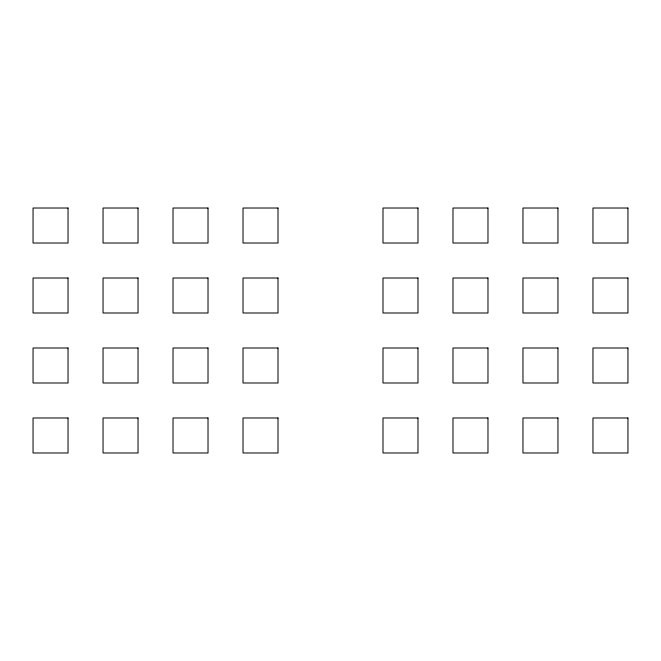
<?xml version="1.0" encoding="UTF-8"?>
<svg xmlns="http://www.w3.org/2000/svg" width="661" height="661" viewBox="0 0 661 661"><rect width="100%" height="100%" fill="white"/><g stroke="black" fill="none" stroke-linecap="round" stroke-linejoin="round"><path stroke-width="0.99" d="M68.042 208.017L33.05 208.017L33.05 243.017L68.042 243.017L68.042 208.017M138.033 208.017L103.042 208.017L103.042 243.017L138.033 243.017L138.033 208.017M208.017 208.017L173.025 208.017L173.025 243.017L208.017 243.017L208.017 208.017M278.008 208.017L243.017 208.017L243.017 243.017L278.008 243.017L278.008 208.017M417.983 208.017L382.992 208.017L382.992 243.017L417.983 243.017L417.983 208.017M487.975 208.017L452.983 208.017L452.983 243.017L487.975 243.017L487.975 208.017M557.958 208.017L522.967 208.017L522.967 243.017L557.958 243.017L557.958 208.017M627.95 208.017L592.958 208.017L592.958 243.017L627.95 243.017L627.95 208.017M68.042 278.008L33.05 278.008L33.05 313L68.042 313L68.042 278.008M138.033 278.008L103.042 278.008L103.042 313L138.033 313L138.033 278.008M208.017 278.008L173.025 278.008L173.025 313L208.017 313L208.017 278.008M278.008 278.008L243.017 278.008L243.017 313L278.008 313L278.008 278.008M417.983 278.008L382.992 278.008L382.992 313L417.983 313L417.983 278.008M487.975 278.008L452.983 278.008L452.983 313L487.975 313L487.975 278.008M557.958 278.008L522.967 278.008L522.967 313L557.958 313L557.958 278.008M627.95 278.008L592.958 278.008L592.958 313L627.95 313L627.95 278.008M68.042 348L33.05 348L33.05 382.992L68.042 382.992L68.042 348M138.033 348L103.042 348L103.042 382.992L138.033 382.992L138.033 348M208.017 348L173.025 348L173.025 382.992L208.017 382.992L208.017 348M278.008 348L243.017 348L243.017 382.992L278.008 382.992L278.008 348M417.983 348L382.992 348L382.992 382.992L417.983 382.992L417.983 348M487.975 348L452.983 348L452.983 382.992L487.975 382.992L487.975 348M557.958 348L522.967 348L522.967 382.992L557.958 382.992L557.958 348M627.95 348L592.958 348L592.958 382.992L627.95 382.992L627.95 348M68.042 417.983L33.05 417.983L33.05 452.983L68.042 452.983L68.042 417.983M138.033 417.983L103.042 417.983L103.042 452.983L138.033 452.983L138.033 417.983M208.017 417.983L173.025 417.983L173.025 452.983L208.017 452.983L208.017 417.983M278.008 417.983L243.017 417.983L243.017 452.983L278.008 452.983L278.008 417.983M417.983 417.983L382.992 417.983L382.992 452.983L417.983 452.983L417.983 417.983M487.975 417.983L452.983 417.983L452.983 452.983L487.975 452.983L487.975 417.983M557.958 417.983L522.967 417.983L522.967 452.983L557.958 452.983L557.958 417.983M627.95 417.983L592.958 417.983L592.958 452.983L627.95 452.983L627.95 417.983"/></g></svg>
